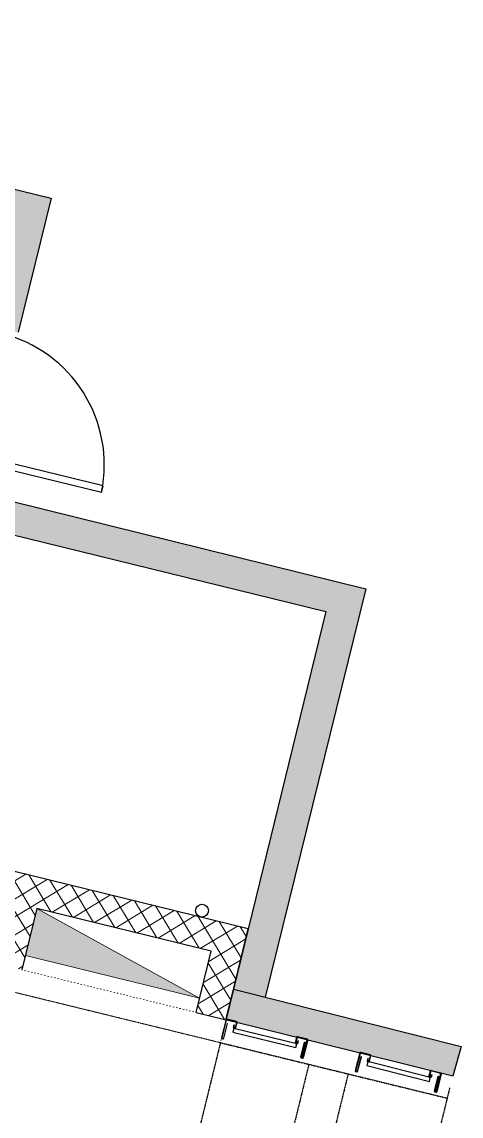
# Model space of a CAD drawing. Header units: millimetres. Extents: x 346472 to 732256, y -34068 to -15883.
# Drawn here: x 441028 to 443745, y -29734 to -22965 of the extents above; entities that cross this region are included whole.
import ezdxf

# ---------------------------------------------------------------- set-up
doc = ezdxf.new("R2010")
doc.units = ezdxf.units.MM
doc.header["$LTSCALE"] = 7
doc.linetypes.add('AED-090-P-CRL2$0$ACAD_ISO03W100', pattern=[30, 12, -18])
doc.linetypes.add('HIDDEN', pattern=[0.375, 0.25, -0.125])
for name, color, linetype in [('1', 1, 'Continuous'), ('1_AVT', 1, 'Continuous'), ('1建筑平面', 7, 'Continuous'), ('AED-090-P-PL02-N$0$0_fsbracket', 1, 'Continuous'), ('WALL', 7, 'Continuous'), ('walls', 7, 'Continuous')]:
    doc.layers.add(name, color=color, linetype=linetype)
doc.layers.add('AED-090-P-CRL2$0$HoseReel', color=1, linetype='Continuous', lineweight=13)

# ---------------------------------------------------------------- blocks, each defined once
blk = doc.blocks.new('AED-090-P-PL02-N$0$FS-CURTAIN')
at = {"layer": 'AED-090-P-PL02-N$0$0_fsbracket', "extrusion": (-0.002001, -0.152735, 0.988265)}
for p, q in [((-258.9, 4.8, 1.5), (-260.7, -109.9, -16.2)), ((-257.7, -109.9, -16.2), (-255.9, 4.7, 1.5)), ((-193.4, 8.2, 2.2), (-254.4, 9.1, 2.2)), ((-254.4, 6.2, 1.7), (-193.4, 5.2, 1.7)), ((-191.9, 3.7, 1.5), (-192.5, -31.9, -4)), ((-189.5, -31.9, -4), (-188.9, 3.7, 1.5)), ((195.6, 2, 2), (256.6, 1.1, 2)), ((-259.6, -40.2, -5.5), (-259.7, -43.2, -5.9)), ((-247.3, -15.7, -1.6), (-248.7, -110, -16.2)), ((-245.7, -110.1, -16.2), (-244.3, -15.7, -1.6)), ((-204.3, -16.4, -1.7), (-204.5, -31.7, -4)), ((-201.3, -16.4, -1.7), (-204.3, -16.4, -1.7)), ((-201.5, -31.7, -4), (-201.3, -16.4, -1.7)), ((-200.1, -36.2, -4.7), (-194.1, -36.3, -4.7)), ((-194, -33.3, -4.3), (-200, -33.2, -4.3)), ((190.5, -37.9, -4.2), (191, -2.3, 1.3)), ((194, -2.4, 1.3), (193.5, -38, -4.2)), ((194.9, -39.5, -4.4), (200.9, -39.6, -4.4)), ((200.9, -42.5, -4.9), (194.9, -42.4, -4.9)), ((256.5, -1.9, 1.5), (195.5, -0.9, 1.5)), ((202.4, -38.1, -4.2), (202.7, -22.8, -1.8)), ((202.7, -22.8, -1.8), (205.7, -22.8, -1.8)), ((205.7, -22.8, -1.8), (205.4, -38.2, -4.2)), ((244.2, -117.8, -16.4), (245.7, -23.5, -1.9)), ((248.7, -23.5, -1.9), (247.2, -117.9, -16.4)), ((256.2, -118, -16.4), (258, -3.4, 1.3)), ((261, -3.5, 1.3), (259.2, -118.1, -16.4)), ((260.3, -48.4, -5.7), (260.2, -51.4, -6.1)), ((-261.3, -114.3, -16.9), (-250.3, -114.5, -16.9)), ((-250.3, -111.5, -16.5), (-256.3, -111.4, -16.5)), ((259.6, -122.5, -17.1), (248.6, -122.4, -17.1)), ((248.7, -119.4, -16.7), (254.7, -119.5, -16.7))]:
    blk.add_line(p, q, dxfattribs=at)
at = {"layer": 'AED-090-P-PL02-N$0$0_fsbracket', "extrusion": (-0.002001, -0.152735, 0.988265), "elevation": 1.3}
for points in [[(-247, -18.9), (-244, -19)], [(249, -20.3), (246, -20.3)]]:
    blk.add_lwpolyline(points, dxfattribs=at)
blk.add_lwpolyline([(200.9, -40.2), (-199.1, -39.1), (-199.1, -64.1), (200.9, -65.2)], close=True, dxfattribs=at)
at = {"layer": 'AED-090-P-PL02-N$0$0_fsbracket', "extrusion": (-0.002001, -0.152735, 0.988265)}
for centre, radius, start, end in [((-254.5, 1.6, 1.3), 4.5, 89.84321, 179.84318), ((-254.5, 1.6, 1.3), 1.5, 89.84321, 179.84318), ((-193.5, 1.4, 1.3), 4.5, 359.84318, 89.84307), ((-193.5, 1.4, 1.3), 1.5, 359.84307, 89.84321), ((195.5, 0.3, 1.3), 4.5, 89.84307, 179.84307), ((256.5, 0.2, 1.3), 4.5, 359.84307, 89.84307), ((-199.6, -34.6, 1.3), 4.5, 179.84318, 269.84307), ((-199.6, -34.6, 1.3), 1.5, 179.84318, 269.84321), ((-193.6, -34.6, 1.3), 4.5, 269.84307, 359.84318), ((-193.6, -34.6, 1.3), 1.5, 269.84307, 359.84307), ((195.4, -35.7, 1.3), 4.5, 179.84307, 269.84307), ((195.4, -35.7, 1.3), 1.5, 179.84307, 269.84307), ((195.5, 0.3, 1.3), 1.5, 89.84307, 179.84318), ((201.4, -35.7, 1.3), 1.5, 269.84307, 359.84307), ((201.4, -35.7, 1.3), 4.5, 269.84307, 359.84307), ((256.5, 0.2, 1.3), 1.5, 359.84307, 89.84307), ((-254.8, -114.4, 1.3), 4.5, 179.84318, 269.84307), ((-254.8, -114.4, 1.3), 1.5, 179.84318, 269.84307), ((-248.8, -114.4, 1.3), 1.5, 269.84321, 359.84318), ((-248.8, -114.4, 1.3), 4.5, 269.84321, 359.84318), ((250.2, -115.8, 1.3), 4.5, 179.84307, 269.84307), ((250.2, -115.8, 1.3), 1.5, 179.84307, 269.84307), ((256.2, -115.8, 1.3), 4.5, 269.84321, 359.84307), ((256.2, -115.8, 1.3), 1.5, 269.84321, 359.84307)]:
    blk.add_arc(centre, radius, start, end, dxfattribs=at)

msp = doc.modelspace()

# ---------------------------------------------------------------- hatches: boundary and pattern name
at = {"layer": 'AED-090-P-CRL2$0$HoseReel', "extrusion": (0.000187716, -0.000339531, 1)}
h = msp.add_hatch(dxfattribs=at)
h.set_pattern_fill('ANSI37', color=8, scale=30, angle=-191.13875, style=0)
h.set_pattern_definition([(211.247, (442453.76, -28502.39), (49.409, -81.433), []), (301.247, (442453.76, -28502.39), (81.433, 49.409), [])])
h.paths.add_polyline_path([(442291, -29138), (442428.9, -28574.6), (440981.6, -28220.4), (440843.7, -28783.8), (441028.3, -28828.9), (441121, -28450.1), (442199.2, -28714), (442106.5, -29092.8)])
msp.add_hatch(color=256, dxfattribs=at).paths.add_polyline_path([(442127.9, -29005.4), (441049.7, -28741.5), (441121, -28450.1)])
at = {"layer": 'walls', "true_color": 0x939598}
h = msp.add_hatch(color=252, dxfattribs=at)
h.dxf.hatch_style = 1
h.paths.add_polyline_path([(428342.7, -18896.8), (428065.1, -18999), (428746.5, -21268), (429037.3, -28262.2), (429237.1, -28253.7), (428946.4, -21259.7), (434073.8, -22514.6), (434073.8, -22308.7), (428993.9, -21065.4)])
h.paths.add_polyline_path([(434073.8, -22308.7), (434073.8, -22514.6), (440966.6, -24201.6), (440829.6, -24761.5), (440810.9, -24837.8), (440908, -24861.6), (441005.1, -24885.4), (441208.4, -24054.9)])
h.paths.add_polyline_path([(440761.5, -25881), (440798.3, -25730.5), (440604, -25682.9), (440519.6, -26027.7), (442909.1, -26612.5), (442377.8, -28783.8), (442585.3, -28783.8), (443155.3, -26472.1)])
h.paths.add_polyline_path([(442585.3, -28783.8), (442377.8, -28783.8), (442337.3, -28949.2), (442532.4, -28998.3)])
h.paths.add_polyline_path([(442337.9, -28949.4), (442315.7, -29037.5), (442292.1, -29133.7), (442291, -29138), (443694.5, -29486.6), (443745.1, -29303.4)])

# ---------------------------------------------------------------- linework, layer by layer
at = {"layer": '1'}
msp.add_circle((442142.2, -28463.3, -0.6), 40, dxfattribs=at)
at = {"layer": '1_AVT', "extrusion": (0.000187716, -0.000339531, 1), "elevation": 92.2}
for points in [[(442291, -29138), (442428.9, -28574.6), (440981.6, -28220.4), (440843.7, -28783.8)], [(442106.5, -29092.8), (442199.2, -28714), (441121, -28450.1), (441028.3, -28828.9)], [(442106.5, -29092.8), (442291, -29138)]]:
    msp.add_lwpolyline(points, dxfattribs=at)
at = {"layer": '1建筑平面', "color": 8, "linetype": 'HIDDEN'}
for p, q in [((442256.3, -29279.8, -0.8), (441407.5, -32748.1, -0.8)), ((442803.3, -29413.7, -0.3), (441981, -32773.5, -0.3)), ((443046.1, -29473.1, -0.3), (442260.4, -32683.5, -0.3)), ((443674.6, -29558.9, -0.3), (442956.8, -32491.7, -0.3))]:
    msp.add_line(p, q, dxfattribs=at)
at = {"layer": '1建筑平面', "color": 8, "linetype": 'HIDDEN', "elevation": -0.8}
msp.add_lwpolyline([(442256.3, -29279.8), (443658.9, -29623.1)], dxfattribs=at)
at = {"layer": 'AED-090-P-CRL2$0$HoseReel', "extrusion": (0.000187716, -0.000339531, 1), "elevation": 92.2}
for points in [[(442127.9, -29005.4), (441049.7, -28741.5), (441121, -28450.1), (442199.2, -28714)], [(442127.9, -29005.4), (441049.7, -28741.5), (441121, -28450.1)]]:
    msp.add_lwpolyline(points, close=True, dxfattribs=at)
msp.add_lwpolyline([(442127.9, -29005.4), (441121, -28450.1)], dxfattribs=at)
at = {"layer": 'AED-090-P-CRL2$0$HoseReel', "color": 8, "linetype": 'AED-090-P-CRL2$0$ACAD_ISO03W100', "ltscale": 0.1, "extrusion": (0.000187716, -0.000339531, 1), "elevation": 92.2}
msp.add_lwpolyline([(442092.4, -29089.4), (441028.3, -28828.9)], dxfattribs=at)
at = {"layer": 'AED-090-P-CRL2$0$HoseReel', "color": 8, "linetype": 'HIDDEN', "extrusion": (0.00021446, -0.000323304, 1), "elevation": 104.1}
msp.add_lwpolyline([(442256.3, -29279.8), (440809, -28925.6)], dxfattribs=at)
at = {"layer": 'AED-090-P-CRL2$0$HoseReel', "color": 8, "linetype": 'AED-090-P-CRL2$0$ACAD_ISO03W100', "ltscale": 0.1, "extrusion": (0.00021446, -0.000323304, 1), "elevation": 103.5}
msp.add_lwpolyline([(442290.9, -29138.4), (442256.3, -29279.8)], dxfattribs=at)
at = {"layer": 'WALL'}
for points in [[(428993.9, -21065.4), (441208.4, -24054.9)], [(441208.4, -24054.9), (441005.1, -24885.4)], [(440761.5, -25881), (443155.3, -26472.1)], [(440519.6, -26027.7), (442909.1, -26612.5)], [(443155.3, -26472.1), (442532.4, -28998.3)], [(442909.1, -26612.5), (442292.1, -29133.7)]]:
    msp.add_lwpolyline(points, dxfattribs=at)
msp.add_lwpolyline([(441530.3, -25835.5), (440718.3, -25636.7), (440708.8, -25675.6), (441520.8, -25874.3)], close=True, dxfattribs=at)
at = {"layer": 'WALL', "elevation": -0.3}
msp.add_lwpolyline([(442337.9, -28949.4), (443745.1, -29303.4), (443694.5, -29486.6), (442290.3, -29137.8), (442337.9, -28949.4)], dxfattribs=at)
at = {"layer": 'WALL'}
msp.add_arc((440701, -25705.6), 837, 348.36846, 76.21954, dxfattribs=at)

# ---------------------------------------------------------------- block references
at = {"layer": '1建筑平面', "linetype": 'Continuous'}
for p, rotation in [((442542.4, -29200.2, -2.3), 347.1579866366949), ((443369.7, -29408, -2.3), 346.5485193245139)]:
    msp.add_blockref('AED-090-P-PL02-N$0$FS-CURTAIN', p, dxfattribs=dict(at, rotation=rotation))

doc.saveas('drawing.dxf')
